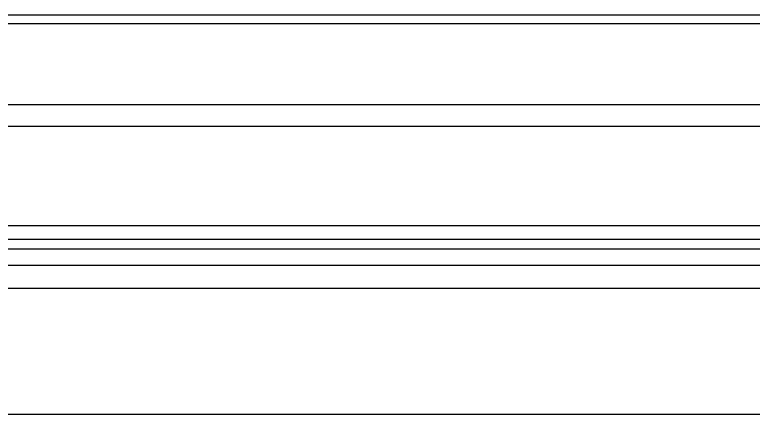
# Model space of a CAD drawing. Header units: inches. Extents: x 2 to 86, y -22 to 129.
# Drawn here: x 35.4 to 42.98, y 80.97 to 85.07 of the extents above; entities that cross this region are included whole.
import ezdxf

# ---------------------------------------------------------------- set-up
doc = ezdxf.new("R2010")
doc.units = ezdxf.units.IN
doc.header["$MEASUREMENT"] = 0
doc.layers.add('1', color=4, linetype='Continuous')
doc.layers.add('BDIM_CYAN', color=4, linetype='Continuous')

# ---------------------------------------------------------------- blocks, each defined once
blk = doc.blocks.new('2026 RHYTHM')
at = {"layer": '1', "color": 4}
blk.add_line((5.8815, 84.0819), (78.2004, 84.0819), dxfattribs=at)
at = {"layer": 'BDIM_CYAN', "color": 3}
for p, q in [((11.7277, 83.9906), (72.3543, 83.9906)), ((72.3543, 83.1578), (11.7277, 83.1578)), ((11.7275, 82.9373), (72.3543, 82.9373)), ((69.7896, 81.9155), (14.2928, 81.9155)), ((14.2931, 81.7786), (69.7888, 81.7786)), ((61.4607, 81.6768), (21.9208, 81.6768)), ((21.9208, 81.5105), (61.4607, 81.5105)), ((61.4608, 81.2711), (21.9208, 81.2711)), ((31.4049, 79.981), (52.677, 79.981))]:
    blk.add_line(p, q, dxfattribs=at)

msp = doc.modelspace()

# ---------------------------------------------------------------- block references
msp.add_blockref('2026 RHYTHM', (2.3733, 0.9854))

doc.saveas('drawing.dxf')
